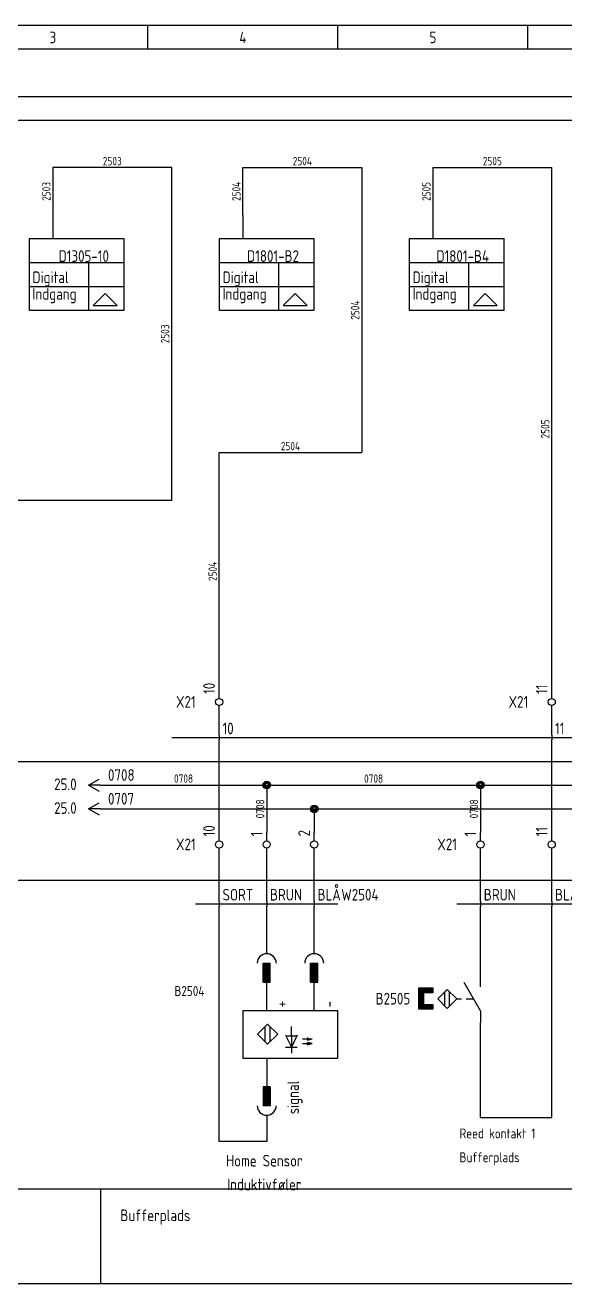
# Model space of a CAD drawing. Extents: x 10 to 410, y 10 to 275.
# Drawn here: x 144.2 to 257.8, y 10 to 275 of the extents above; entities that cross this region are included whole.
import ezdxf
from ezdxf.enums import TextEntityAlignment as Align

# ---------------------------------------------------------------- set-up
doc = ezdxf.new("R2010")
doc.units = 0
doc.linetypes.add('CADDY_SOLID', pattern=[0])
doc.layers.get('0').update_dxf_attribs({"linetype": 'CONTINUOUS'})
doc.layers.add('2', color=7, linetype='CONTINUOUS')
doc.styles.add('CADDY_VECTORFONT1P', font='isocp___.ttf', dxfattribs={"width": 0.9})

# ---------------------------------------------------------------- blocks, each defined once
blk = doc.blocks.new('BLK1')
at = {"linetype": 'CADDY_SOLID'}
for p, q in [((10, 275), (410, 275)), ((170, 270), (170, 275)), ((210, 270), (210, 275)), ((250, 270), (250, 275)), ((15, 270), (405, 270)), ((10, 30), (410, 30)), ((160, 30), (160, 10)), ((410, 10), (10, 10))]:
    blk.add_line(p, q, dxfattribs=at)
at = {"style": 'CADDY_VECTORFONT1P', "width": 0.9}
for s, p in [('3', (150, 271.2)), ('4', (190, 271.2)), ('5', (230, 271.2))]:
    blk.add_text(s, height=2.45, dxfattribs=at).set_placement(p, align=Align.CENTER)
blk.add_text('Bufferplads', height=2.45, dxfattribs=at).set_placement((164.2, 23.2))
blk = doc.blocks.new('BLK29')
at = {"linetype": 'CADDY_SOLID'}
for p, q in [((165, 230), (145, 230)), ((145, 230), (145, 215)), ((165, 215), (165, 230)), ((145, 215), (165, 215))]:
    blk.add_line(p, q, dxfattribs=at)
blk = doc.blocks.new('BLK30')
at = {"linetype": 'CADDY_SOLID'}
blk.add_line((150, 235), (150, 230), dxfattribs=at)
blk = doc.blocks.new('BLK28')
at = {"linetype": 'CADDY_SOLID'}
for p, q in [((145, 225), (165, 225)), ((157.5, 225), (157.5, 215)), ((145, 220), (165, 220)), ((161, 218.5), (158.5, 216)), ((163.5, 216), (161, 218.5)), ((158.5, 216), (163.5, 216))]:
    blk.add_line(p, q, dxfattribs=at)
for name in ['BLK30', 'BLK29']:
    blk.add_blockref(name, (0, 0, 1))
at = {"style": 'CADDY_VECTORFONT1P', "width": 0.9}
for s, p in [('Digital', (145.7, 220.7)), ('Indgang', (145.7, 217.2))]:
    blk.add_text(s, height=2.45, dxfattribs=at).set_placement(p)
blk.add_attdef('$TAG175000_00', (149.05, 233.4), '', height=2.45, rotation=90, dxfattribs=at)
for tag, p in [('$TAG160030', (146.8, 229.7)), ('$TAG160040', (146.8, 226.2)), ('$TAG175100', (161.8, 225.15)), ('$TAG175110', (144.3, 219.15)), ('$TAG175120', (144.3, 216.15)), ('$TAG160500', (144.3, 212.65))]:
    blk.add_attdef(tag, text='', height=2.45, dxfattribs=at).set_placement(p, align=Align.RIGHT)
at = {"style": 'CADDY_VECTORFONT1P', "width": 0.9, "flags": 1}
blk.add_attdef('$TAG160010', text='', height=2.45, dxfattribs=at).set_placement((140.96, 224.53), align=Align.RIGHT)
blk = doc.blocks.new('BLK32')
at = {"linetype": 'CADDY_SOLID'}
for p, q in [((245, 230), (225, 230)), ((225, 230), (225, 215)), ((245, 215), (245, 230)), ((225, 215), (245, 215))]:
    blk.add_line(p, q, dxfattribs=at)
blk = doc.blocks.new('BLK33')
at = {"linetype": 'CADDY_SOLID'}
blk.add_line((230, 235), (230, 230), dxfattribs=at)
blk = doc.blocks.new('BLK31')
at = {"linetype": 'CADDY_SOLID'}
for p, q in [((225, 225), (245, 225)), ((237.5, 225), (237.5, 215)), ((225, 220), (245, 220)), ((241, 218.5), (238.5, 216)), ((243.5, 216), (241, 218.5)), ((238.5, 216), (243.5, 216))]:
    blk.add_line(p, q, dxfattribs=at)
for name in ['BLK33', 'BLK32']:
    blk.add_blockref(name, (0, 0, 1))
at = {"style": 'CADDY_VECTORFONT1P', "width": 0.9}
for s, p in [('Digital', (225.7, 220.7)), ('Indgang', (225.7, 217.2))]:
    blk.add_text(s, height=2.45, dxfattribs=at).set_placement(p)
blk.add_attdef('$TAG175000_00', (229.05, 233.4), '', height=2.45, rotation=90, dxfattribs=at)
for tag, p in [('$TAG160030', (226.8, 229.7)), ('$TAG160040', (226.8, 226.2)), ('$TAG175100', (241.8, 225.15)), ('$TAG175110', (224.3, 219.15)), ('$TAG175120', (224.3, 216.15)), ('$TAG160500', (224.3, 212.65))]:
    blk.add_attdef(tag, text='', height=2.45, dxfattribs=at).set_placement(p, align=Align.RIGHT)
at = {"style": 'CADDY_VECTORFONT1P', "width": 0.9, "flags": 1}
blk.add_attdef('$TAG160010', text='', height=2.45, dxfattribs=at).set_placement((220.96, 224.53), align=Align.RIGHT)
blk = doc.blocks.new('BLK34')
at = {"linetype": 'CADDY_SOLID'}
for p, q in [((240, 103.25), (240, 105)), ((240, 100), (240, 101.75))]:
    blk.add_line(p, q, dxfattribs=at)
blk.add_circle((240, 102.5), 0.75, dxfattribs=at)
at = {"style": 'CADDY_VECTORFONT1P', "width": 0.9, "flags": 1}
blk.add_attdef('$TAG160410', (242.6, 104.2), '', height=2.45, rotation=90, dxfattribs=at)
at = {"layer": '2', "style": 'CADDY_VECTORFONT1P', "width": 0.9}
blk.add_attdef('$TAG160400', (239.1, 104.2), '', height=2.45, rotation=90, dxfattribs=at)
at = {"layer": '2', "style": 'CADDY_VECTORFONT1P', "width": 0.9, "flags": 1}
for tag, p in [('$TAG140020', (235.05, 108.3)), ('$TAG140050', (235.05, 104.8)), ('$TAG160030', (235.05, 97.8)), ('$TAG160040', (235.05, 92.8))]:
    blk.add_attdef(tag, text='', height=2.45, dxfattribs=at).set_placement(p, align=Align.RIGHT)
at = {"layer": '2', "style": 'CADDY_VECTORFONT1P', "width": 0.9}
blk.add_attdef('$TAG160010', text='', height=2.45, dxfattribs=at).set_placement((235.05, 101.3), align=Align.RIGHT)
blk = doc.blocks.new('BLK35')
at = {"linetype": 'CADDY_SOLID'}
for p, q in [((255, 103.25), (255, 105)), ((255, 100), (255, 101.75))]:
    blk.add_line(p, q, dxfattribs=at)
blk.add_circle((255, 102.5), 0.75, dxfattribs=at)
at = {"style": 'CADDY_VECTORFONT1P', "width": 0.9, "flags": 1}
blk.add_attdef('$TAG160410', (257.6, 104.2), '', height=2.45, rotation=90, dxfattribs=at)
at = {"layer": '2', "style": 'CADDY_VECTORFONT1P', "width": 0.9}
blk.add_attdef('$TAG160400', (254.1, 104.2), '', height=2.45, rotation=90, dxfattribs=at)
at = {"layer": '2', "style": 'CADDY_VECTORFONT1P', "width": 0.9, "flags": 1}
for tag, p in [('$TAG140020', (250.05, 108.3)), ('$TAG140050', (250.05, 104.8)), ('$TAG160010', (250.05, 101.3)), ('$TAG160030', (250.05, 97.8)), ('$TAG160040', (250.05, 92.8))]:
    blk.add_attdef(tag, text='', height=2.45, dxfattribs=at).set_placement(p, align=Align.RIGHT)
blk = doc.blocks.new('BLK36')
at = {"linetype": 'CADDY_SOLID'}
for p, q in [((240, 72.5), (240, 75)), ((227, 72.3), (230, 72.3)), ((227, 67.8), (227, 72.3)), ((230, 72.25), (227, 72.25)), ((227, 72.1), (230, 72.1)), ((230, 71.95), (227, 71.95)), ((227, 71.8), (230, 71.8)), ((230, 71.65), (227, 71.65)), ((230, 72.3), (230, 71.3)), ((231, 70), (233, 72)), ((233, 72), (235, 70)), ((240, 67.5), (236.58, 73.42)), ((227, 71.5), (230, 71.5)), ((230, 71.35), (227, 71.35)), ((227, 71.2), (228, 71.2)), ((228, 71.05), (227, 71.05)), ((227, 70.9), (228, 70.9)), ((228, 70.75), (227, 70.75)), ((227, 70.6), (228, 70.6)), ((228, 70.45), (227, 70.45)), ((227, 70.3), (228, 70.3)), ((228, 70.15), (227, 70.15)), ((227, 70), (228, 70)), ((228, 69.85), (227, 69.85)), ((227, 69.7), (228, 69.7)), ((228, 69.55), (227, 69.55)), ((227, 69.4), (228, 69.4)), ((228, 69.25), (227, 69.25)), ((227, 69.1), (228, 69.1)), ((228, 68.95), (227, 68.95)), ((230, 71.3), (228, 71.3)), ((228, 71.3), (228, 68.8)), ((233, 68), (231, 70)), ((232.5, 68.5), (232.5, 71.5)), ((235, 70), (233, 68)), ((233.5, 68.5), (233.5, 71.5)), ((235, 70), (236, 70)), ((237, 70), (238.56, 70)), ((227, 68.8), (228, 68.8)), ((230, 68.65), (227, 68.65)), ((227, 68.5), (230, 68.5)), ((230, 68.35), (227, 68.35)), ((227, 68.2), (230, 68.2)), ((230, 68.05), (227, 68.05)), ((227, 67.9), (230, 67.9)), ((230, 67.8), (227, 67.8)), ((228, 68.8), (230, 68.8)), ((230, 68.8), (230, 67.8)), ((240, 67.5), (240, 65))]:
    blk.add_line(p, q, dxfattribs=at)
at = {"style": 'CADDY_VECTORFONT1P', "width": 0.9, "flags": 1}
blk.add_attdef('$TAG175000_00', (239.05, 74.3), '', height=2.45, rotation=90, dxfattribs=at)
at = {"style": 'CADDY_VECTORFONT1P', "width": 0.9}
blk.add_attdef('$TAG160010', text='', height=2.45, dxfattribs=at).set_placement((225.2, 68.8), align=Align.RIGHT)
at = {"style": 'CADDY_VECTORFONT1P', "width": 0.9, "flags": 1}
for tag, p in [('$TAG160030', (225.2, 65.3)), ('$TAG160040', (225.2, 61.8))]:
    blk.add_attdef(tag, text='', height=2.45, dxfattribs=at).set_placement(p, align=Align.RIGHT)
blk.add_attdef('$TAG175000_01', text='', height=2.45, rotation=90, dxfattribs=at).set_placement((239.05, 65.9), align=Align.RIGHT)
blk = doc.blocks.new('BLK37')
at = {"linetype": 'CADDY_SOLID'}
for p, q in [((255, 133.25), (255, 135)), ((255, 130), (255, 131.75))]:
    blk.add_line(p, q, dxfattribs=at)
blk.add_circle((255, 132.5), 0.75, dxfattribs=at)
at = {"style": 'CADDY_VECTORFONT1P', "width": 0.9, "flags": 1}
blk.add_attdef('$TAG160410', (257.6, 134.2), '', height=2.45, rotation=90, dxfattribs=at)
at = {"layer": '2', "style": 'CADDY_VECTORFONT1P', "width": 0.9}
blk.add_attdef('$TAG160400', (254.1, 134.2), '', height=2.45, rotation=90, dxfattribs=at)
at = {"layer": '2', "style": 'CADDY_VECTORFONT1P', "width": 0.9, "flags": 1}
for tag, p in [('$TAG140020', (250.05, 138.3)), ('$TAG140050', (250.05, 134.8)), ('$TAG160030', (250.05, 127.8)), ('$TAG160040', (250.05, 122.8))]:
    blk.add_attdef(tag, text='', height=2.45, dxfattribs=at).set_placement(p, align=Align.RIGHT)
at = {"layer": '2', "style": 'CADDY_VECTORFONT1P', "width": 0.9}
blk.add_attdef('$TAG160010', text='', height=2.45, dxfattribs=at).set_placement((250.05, 131.3), align=Align.RIGHT)
blk = doc.blocks.new('BLK60')
at = {"linetype": 'CADDY_SOLID'}
for p, q in [((195, 79.5), (195, 85)), ((194.25, 77.5), (195.75, 77.5)), ((194.25, 73.5), (194.25, 77.5)), ((194.5, 73.5), (194.5, 77.5)), ((194.75, 73.5), (194.75, 77.5)), ((195, 67.5), (195, 77.5)), ((195.25, 73.5), (195.25, 77.5)), ((195.5, 73.5), (195.5, 77.5)), ((195.75, 73.5), (195.75, 77.5)), ((194.25, 73.5), (195.75, 73.5))]:
    blk.add_line(p, q, dxfattribs=at)
blk.add_lwpolyline([(197, 77.5), (196.96, 77.89), (196.85, 78.27), (196.66, 78.61), (196.41, 78.91), (196.11, 79.16), (195.77, 79.35), (195.39, 79.46), (195, 79.5), (194.61, 79.46), (194.23, 79.35), (193.89, 79.16), (193.59, 78.91), (193.34, 78.61), (193.15, 78.27), (193.04, 77.89), (193, 77.5)], dxfattribs=at)
at = {"style": 'CADDY_VECTORFONT1P', "width": 0.9}
blk.add_attdef('$TAG175000_00', (194.05, 80.4), '', height=2.45, rotation=90, dxfattribs=at)
at = {"style": 'CADDY_VECTORFONT1P', "width": 0.9, "flags": 1}
for tag, p in [('$TAG160010', (190.5, 76.3)), ('$TAG160040', (190.1, 69.3))]:
    blk.add_attdef(tag, text='', height=2.45, dxfattribs=at).set_placement(p, align=Align.RIGHT)
at = {"style": 'CADDY_VECTORFONT1P', "width": 0.9}
blk.add_attdef('$TAG160030', text='', height=2.45, dxfattribs=at).set_placement((190.1, 72.8), align=Align.RIGHT)
blk.add_attdef('$TAG175000_01', text='', height=2.45, rotation=90, dxfattribs=at).set_placement((194.05, 71.9), align=Align.RIGHT)
blk = doc.blocks.new('BLK61')
at = {"linetype": 'CADDY_SOLID'}
for p, q in [((205, 79.5), (205, 85)), ((204.25, 77.5), (205.75, 77.5)), ((204.25, 73.5), (204.25, 77.5)), ((204.5, 73.5), (204.5, 77.5)), ((204.75, 73.5), (204.75, 77.5)), ((205, 67.5), (205, 77.5)), ((205.25, 73.5), (205.25, 77.5)), ((205.5, 73.5), (205.5, 77.5)), ((205.75, 73.5), (205.75, 77.5)), ((204.25, 73.5), (205.75, 73.5))]:
    blk.add_line(p, q, dxfattribs=at)
blk.add_lwpolyline([(207, 77.5), (206.96, 77.89), (206.85, 78.27), (206.66, 78.61), (206.41, 78.91), (206.11, 79.16), (205.77, 79.35), (205.39, 79.46), (205, 79.5), (204.61, 79.46), (204.23, 79.35), (203.89, 79.16), (203.59, 78.91), (203.34, 78.61), (203.15, 78.27), (203.04, 77.89), (203, 77.5)], dxfattribs=at)
at = {"style": 'CADDY_VECTORFONT1P', "width": 0.9}
blk.add_attdef('$TAG175000_00', (204.05, 80.4), '', height=2.45, rotation=90, dxfattribs=at)
at = {"style": 'CADDY_VECTORFONT1P', "width": 0.9, "flags": 1}
for tag, p in [('$TAG160010', (200.5, 76.3)), ('$TAG160040', (200.1, 69.3))]:
    blk.add_attdef(tag, text='', height=2.45, dxfattribs=at).set_placement(p, align=Align.RIGHT)
at = {"style": 'CADDY_VECTORFONT1P', "width": 0.9}
blk.add_attdef('$TAG160030', text='', height=2.45, dxfattribs=at).set_placement((200.1, 72.8), align=Align.RIGHT)
blk.add_attdef('$TAG175000_01', text='', height=2.45, rotation=90, dxfattribs=at).set_placement((204.05, 71.9), align=Align.RIGHT)
blk = doc.blocks.new('BLK62')
at = {"linetype": 'CADDY_SOLID'}
for p, q in [((195, 57.5), (195, 47.5)), ((194.25, 51.5), (194.25, 47.5)), ((195.75, 51.5), (194.25, 51.5)), ((194.5, 51.5), (194.5, 47.5)), ((194.75, 51.5), (194.75, 47.5)), ((195.25, 51.5), (195.25, 47.5)), ((195.5, 51.5), (195.5, 47.5)), ((195.75, 51.5), (195.75, 47.5)), ((195.75, 47.5), (194.25, 47.5)), ((195, 45.5), (195, 40))]:
    blk.add_line(p, q, dxfattribs=at)
blk.add_lwpolyline([(193, 47.5), (193.04, 47.11), (193.15, 46.73), (193.34, 46.39), (193.59, 46.09), (193.89, 45.84), (194.23, 45.65), (194.61, 45.54), (195, 45.5), (195.39, 45.54), (195.77, 45.65), (196.11, 45.84), (196.41, 46.09), (196.66, 46.39), (196.85, 46.73), (196.96, 47.11), (197, 47.5)], dxfattribs=at)
at = {"style": 'CADDY_VECTORFONT1P', "width": 0.9}
blk.add_attdef('$TAG175000_00', (194.05, 52.4), '', height=2.45, rotation=90, dxfattribs=at)
at = {"style": 'CADDY_VECTORFONT1P', "width": 0.9, "flags": 1}
for tag, p in [('$TAG160010', (190.5, 46.3)), ('$TAG160040', (190.1, 39.3))]:
    blk.add_attdef(tag, text='', height=2.45, dxfattribs=at).set_placement(p, align=Align.RIGHT)
at = {"style": 'CADDY_VECTORFONT1P', "width": 0.9}
blk.add_attdef('$TAG160030', text='', height=2.45, dxfattribs=at).set_placement((190.1, 42.8), align=Align.RIGHT)
blk.add_attdef('$TAG175000_01', text='', height=2.45, rotation=90, dxfattribs=at).set_placement((194.05, 43.9), align=Align.RIGHT)
blk = doc.blocks.new('BLK59')
at = {"linetype": 'CADDY_SOLID'}
for p, q in [((190, 67.5), (190, 57.5)), ((210, 67.5), (190, 67.5)), ((210, 57.5), (210, 67.5)), ((195.2, 64.7), (193.08, 62.58)), ((194.7, 60.96), (194.7, 64.2)), ((195.2, 64.7), (197.32, 62.58)), ((195.7, 60.96), (195.7, 64.2)), ((200.2, 62.33), (200.2, 64.2)), ((193.08, 62.58), (195.2, 60.46)), ((195.2, 60.46), (197.32, 62.58)), ((198.95, 62.33), (200.2, 59.83)), ((199, 62.2), (201.4, 62.2)), ((201.45, 62.33), (200.2, 59.83)), ((200.2, 62.33), (200.2, 59.83)), ((202.57, 61.58), (204.57, 61.58)), ((203.57, 61.33), (204.57, 61.58)), ((203.57, 61.83), (203.57, 61.33)), ((198.95, 59.83), (201.45, 59.83)), ((200.2, 59.83), (200.2, 58.58)), ((202.57, 60.58), (204.57, 60.58)), ((204.57, 60.58), (203.57, 60.83)), ((203.57, 60.33), (203.57, 60.83)), ((203.57, 60.33), (204.57, 60.58)), ((190, 57.5), (210, 57.5))]:
    blk.add_line(p, q, dxfattribs=at)
for name in ['BLK60', 'BLK61', 'BLK62']:
    blk.add_blockref(name, (0, 0, 1))
at = {"style": 'CADDY_VECTORFONT1P', "width": 0.9}
for s, p in [('+', (199.3, 68.2)), ('-', (209.3, 68.2)), ('signal', (201.8, 45.7))]:
    blk.add_text(s, height=2.45, rotation=90, dxfattribs=at).set_placement(p)
blk = doc.blocks.new('BLK63')
at = {"linetype": 'CADDY_SOLID'}
for p, q in [((195, 103.25), (195, 105)), ((195, 100), (195, 101.75))]:
    blk.add_line(p, q, dxfattribs=at)
blk.add_circle((195, 102.5), 0.75, dxfattribs=at)
at = {"style": 'CADDY_VECTORFONT1P', "width": 0.9, "flags": 1}
blk.add_attdef('$TAG160410', (197.6, 104.2), '', height=2.45, rotation=90, dxfattribs=at)
at = {"layer": '2', "style": 'CADDY_VECTORFONT1P', "width": 0.9}
blk.add_attdef('$TAG160400', (194.1, 104.2), '', height=2.45, rotation=90, dxfattribs=at)
at = {"layer": '2', "style": 'CADDY_VECTORFONT1P', "width": 0.9, "flags": 1}
for tag, p in [('$TAG140020', (190.05, 108.3)), ('$TAG140050', (190.05, 104.8)), ('$TAG160010', (190.05, 101.3)), ('$TAG160030', (190.05, 97.8)), ('$TAG160040', (190.05, 92.8))]:
    blk.add_attdef(tag, text='', height=2.45, dxfattribs=at).set_placement(p, align=Align.RIGHT)
blk = doc.blocks.new('BLK64')
at = {"linetype": 'CADDY_SOLID'}
for p, q in [((205, 103.25), (205, 105)), ((205, 100), (205, 101.75))]:
    blk.add_line(p, q, dxfattribs=at)
blk.add_circle((205, 102.5), 0.75, dxfattribs=at)
at = {"style": 'CADDY_VECTORFONT1P', "width": 0.9, "flags": 1}
blk.add_attdef('$TAG160410', (207.6, 104.2), '', height=2.45, rotation=90, dxfattribs=at)
at = {"layer": '2', "style": 'CADDY_VECTORFONT1P', "width": 0.9}
blk.add_attdef('$TAG160400', (204.1, 104.2), '', height=2.45, rotation=90, dxfattribs=at)
at = {"layer": '2', "style": 'CADDY_VECTORFONT1P', "width": 0.9, "flags": 1}
for tag, p in [('$TAG140020', (200.05, 108.3)), ('$TAG140050', (200.05, 104.8)), ('$TAG160010', (200.05, 101.3)), ('$TAG160030', (200.05, 97.8)), ('$TAG160040', (200.05, 92.8))]:
    blk.add_attdef(tag, text='', height=2.45, dxfattribs=at).set_placement(p, align=Align.RIGHT)
blk = doc.blocks.new('BLK66')
at = {"linetype": 'CADDY_SOLID'}
for p, q in [((205, 230), (185, 230)), ((185, 230), (185, 215)), ((205, 215), (205, 230)), ((185, 215), (205, 215))]:
    blk.add_line(p, q, dxfattribs=at)
blk = doc.blocks.new('BLK67')
at = {"linetype": 'CADDY_SOLID'}
blk.add_line((190, 235), (190, 230), dxfattribs=at)
blk = doc.blocks.new('BLK65')
at = {"linetype": 'CADDY_SOLID'}
for p, q in [((185, 225), (205, 225)), ((197.5, 225), (197.5, 215)), ((185, 220), (205, 220)), ((201, 218.5), (198.5, 216)), ((203.5, 216), (201, 218.5)), ((198.5, 216), (203.5, 216))]:
    blk.add_line(p, q, dxfattribs=at)
for name in ['BLK67', 'BLK66']:
    blk.add_blockref(name, (0, 0, 1))
at = {"style": 'CADDY_VECTORFONT1P', "width": 0.9}
for s, p in [('Digital', (185.7, 220.7)), ('Indgang', (185.7, 217.2))]:
    blk.add_text(s, height=2.45, dxfattribs=at).set_placement(p)
blk.add_attdef('$TAG175000_00', (189.05, 233.4), '', height=2.45, rotation=90, dxfattribs=at)
for tag, p in [('$TAG160030', (186.8, 229.7)), ('$TAG160040', (186.8, 226.2)), ('$TAG175100', (201.8, 225.15)), ('$TAG175110', (184.3, 219.15)), ('$TAG175120', (184.3, 216.15)), ('$TAG160500', (184.3, 212.65))]:
    blk.add_attdef(tag, text='', height=2.45, dxfattribs=at).set_placement(p, align=Align.RIGHT)
at = {"style": 'CADDY_VECTORFONT1P', "width": 0.9, "flags": 1}
blk.add_attdef('$TAG160010', text='', height=2.45, dxfattribs=at).set_placement((180.96, 224.53), align=Align.RIGHT)
blk = doc.blocks.new('BLK68')
at = {"linetype": 'CADDY_SOLID'}
for p, q in [((185, 103.25), (185, 105)), ((185, 100), (185, 101.75))]:
    blk.add_line(p, q, dxfattribs=at)
blk.add_circle((185, 102.5), 0.75, dxfattribs=at)
at = {"style": 'CADDY_VECTORFONT1P', "width": 0.9, "flags": 1}
blk.add_attdef('$TAG160410', (187.6, 104.2), '', height=2.45, rotation=90, dxfattribs=at)
at = {"layer": '2', "style": 'CADDY_VECTORFONT1P', "width": 0.9}
blk.add_attdef('$TAG160400', (184.1, 104.2), '', height=2.45, rotation=90, dxfattribs=at)
at = {"layer": '2', "style": 'CADDY_VECTORFONT1P', "width": 0.9, "flags": 1}
for tag, p in [('$TAG140020', (180.05, 108.3)), ('$TAG140050', (180.05, 104.8)), ('$TAG160030', (180.05, 97.8)), ('$TAG160040', (180.05, 92.8))]:
    blk.add_attdef(tag, text='', height=2.45, dxfattribs=at).set_placement(p, align=Align.RIGHT)
at = {"layer": '2', "style": 'CADDY_VECTORFONT1P', "width": 0.9}
blk.add_attdef('$TAG160010', text='', height=2.45, dxfattribs=at).set_placement((180.05, 101.3), align=Align.RIGHT)
blk = doc.blocks.new('BLK69')
at = {"linetype": 'CADDY_SOLID'}
for p, q in [((185, 133.25), (185, 135)), ((185, 130), (185, 131.75))]:
    blk.add_line(p, q, dxfattribs=at)
blk.add_circle((185, 132.5), 0.75, dxfattribs=at)
at = {"style": 'CADDY_VECTORFONT1P', "width": 0.9, "flags": 1}
blk.add_attdef('$TAG160410', (187.6, 134.2), '', height=2.45, rotation=90, dxfattribs=at)
at = {"layer": '2', "style": 'CADDY_VECTORFONT1P', "width": 0.9}
blk.add_attdef('$TAG160400', (184.1, 134.2), '', height=2.45, rotation=90, dxfattribs=at)
at = {"layer": '2', "style": 'CADDY_VECTORFONT1P', "width": 0.9, "flags": 1}
for tag, p in [('$TAG140020', (180.05, 138.3)), ('$TAG140050', (180.05, 134.8)), ('$TAG160030', (180.05, 127.8)), ('$TAG160040', (180.05, 122.8))]:
    blk.add_attdef(tag, text='', height=2.45, dxfattribs=at).set_placement(p, align=Align.RIGHT)
at = {"layer": '2', "style": 'CADDY_VECTORFONT1P', "width": 0.9}
blk.add_attdef('$TAG160010', text='', height=2.45, dxfattribs=at).set_placement((180.05, 131.3), align=Align.RIGHT)
blk = doc.blocks.new('BLK70')
at = {"linetype": 'CADDY_SOLID'}
for p, q in [((157.5, 115), (159.75, 116.25)), ((157.5, 115), (159.75, 113.75)), ((160, 115), (157.5, 115))]:
    blk.add_line(p, q, dxfattribs=at)
at = {"style": 'CADDY_VECTORFONT1P', "width": 0.9}
blk.add_attdef('$TAG160010', (161.6, 115.9), '', height=2.45, dxfattribs=at)
blk.add_attdef('$TAG160500', text='', height=2.45, dxfattribs=at).set_placement((155, 113.95), align=Align.RIGHT)
blk = doc.blocks.new('BLK71')
at = {"linetype": 'CADDY_SOLID'}
for p, q in [((157.5, 110), (159.75, 111.25)), ((157.5, 110), (159.75, 108.75)), ((160, 110), (157.5, 110))]:
    blk.add_line(p, q, dxfattribs=at)
at = {"style": 'CADDY_VECTORFONT1P', "width": 0.9}
blk.add_attdef('$TAG160500', text='', height=2.45, dxfattribs=at).set_placement((155, 108.95), align=Align.RIGHT)
blk.add_attdef('$TAG160010', (161.6, 110.9), '', height=2.45, dxfattribs=at)
blk = doc.blocks.new('BLK77')
at = {"linetype": 'CADDY_SOLID'}
blk.add_line((185, 125.5), (185, 124.5), dxfattribs=at)
at = {"style": 'CADDY_VECTORFONT1P', "width": 0.9}
blk.add_attdef('$TAG160210', (185.7, 125.7), '', height=2.45, dxfattribs=at)
at = {"style": 'CADDY_VECTORFONT1P', "width": 0.9, "flags": 1}
for tag, p in [('$TAG160010', (385.7, 125.7)), ('$TAG160220', (185.7, 120.7)), ('$TAG160030', (385.7, 120.7)), ('$TAG160230', (185.7, 115.7)), ('$TAG160200', (385.7, 115.7)), ('$TAG160040', (385.7, 110.7)), ('$TAG160101', (385.7, 105.7))]:
    blk.add_attdef(tag, p, '', height=2.45, dxfattribs=at)
blk = doc.blocks.new('BLK78')
at = {"linetype": 'CADDY_SOLID'}
blk.add_line((255, 125.5), (255, 124.5), dxfattribs=at)
at = {"style": 'CADDY_VECTORFONT1P', "width": 0.9}
blk.add_attdef('$TAG160210', (255.7, 125.7), '', height=2.45, dxfattribs=at)
at = {"style": 'CADDY_VECTORFONT1P', "width": 0.9, "flags": 1}
for tag, p in [('$TAG160010', (385.7, 125.7)), ('$TAG160220', (255.7, 120.7)), ('$TAG160030', (385.7, 120.7)), ('$TAG160230', (255.7, 115.7)), ('$TAG160200', (385.7, 115.7)), ('$TAG160040', (385.7, 110.7)), ('$TAG160101', (385.7, 105.7))]:
    blk.add_attdef(tag, p, '', height=2.45, dxfattribs=at)
blk = doc.blocks.new('BLK88')
at = {"linetype": 'CADDY_SOLID'}
blk.add_line((185, 90.5), (185, 89.5), dxfattribs=at)
at = {"style": 'CADDY_VECTORFONT1P', "width": 0.9}
for tag, p in [('$TAG160210', (185.7, 90.7)), ('$TAG160010', (210.7, 90.7))]:
    blk.add_attdef(tag, p, '', height=2.45, dxfattribs=at)
at = {"style": 'CADDY_VECTORFONT1P', "width": 0.9, "flags": 1}
for tag, p in [('$TAG160220', (185.7, 85.7)), ('$TAG160030', (210.7, 85.7)), ('$TAG160230', (185.7, 80.7)), ('$TAG160200', (210.7, 80.7)), ('$TAG160040', (210.7, 75.7)), ('$TAG160101', (210.7, 70.7))]:
    blk.add_attdef(tag, p, '', height=2.45, dxfattribs=at)
blk = doc.blocks.new('BLK89')
at = {"linetype": 'CADDY_SOLID'}
blk.add_line((195, 90.5), (195, 89.5), dxfattribs=at)
at = {"style": 'CADDY_VECTORFONT1P', "width": 0.9}
blk.add_attdef('$TAG160210', (195.7, 90.7), '', height=2.45, dxfattribs=at)
at = {"style": 'CADDY_VECTORFONT1P', "width": 0.9, "flags": 1}
for tag, p in [('$TAG160010', (210.7, 90.7)), ('$TAG160220', (195.7, 85.7)), ('$TAG160030', (210.7, 85.7)), ('$TAG160230', (195.7, 80.7)), ('$TAG160200', (210.7, 80.7)), ('$TAG160040', (210.7, 75.7)), ('$TAG160101', (210.7, 70.7))]:
    blk.add_attdef(tag, p, '', height=2.45, dxfattribs=at)
blk = doc.blocks.new('BLK90')
at = {"linetype": 'CADDY_SOLID'}
blk.add_line((205, 90.5), (205, 89.5), dxfattribs=at)
at = {"style": 'CADDY_VECTORFONT1P', "width": 0.9}
for tag, p in [('$TAG160210', (205.7, 90.7)), ('$TAG160010', (210.7, 90.7)), ('$TAG160030', (210.7, 85.7)), ('$TAG160200', (210.7, 80.7))]:
    blk.add_attdef(tag, p, '', height=2.45, dxfattribs=at)
at = {"style": 'CADDY_VECTORFONT1P', "width": 0.9, "flags": 1}
for tag, p in [('$TAG160220', (205.7, 85.7)), ('$TAG160230', (205.7, 80.7)), ('$TAG160040', (210.7, 75.7)), ('$TAG160101', (210.7, 70.7))]:
    blk.add_attdef(tag, p, '', height=2.45, dxfattribs=at)
blk = doc.blocks.new('BLK91')
at = {"linetype": 'CADDY_SOLID'}
blk.add_line((240, 90.5), (240, 89.5), dxfattribs=at)
at = {"style": 'CADDY_VECTORFONT1P', "width": 0.9}
for tag, p in [('$TAG160210', (240.7, 90.7)), ('$TAG160010', (260.7, 90.7))]:
    blk.add_attdef(tag, p, '', height=2.45, dxfattribs=at)
at = {"style": 'CADDY_VECTORFONT1P', "width": 0.9, "flags": 1}
for tag, p in [('$TAG160220', (240.7, 85.7)), ('$TAG160030', (260.7, 85.7)), ('$TAG160230', (240.7, 80.7)), ('$TAG160200', (260.7, 80.7)), ('$TAG160040', (260.7, 75.7)), ('$TAG160101', (260.7, 70.7))]:
    blk.add_attdef(tag, p, '', height=2.45, dxfattribs=at)
blk = doc.blocks.new('BLK92')
at = {"linetype": 'CADDY_SOLID'}
blk.add_line((255, 90.5), (255, 89.5), dxfattribs=at)
at = {"style": 'CADDY_VECTORFONT1P', "width": 0.9}
for tag, p in [('$TAG160210', (255.7, 90.7)), ('$TAG160010', (260.7, 90.7))]:
    blk.add_attdef(tag, p, '', height=2.45, dxfattribs=at)
at = {"style": 'CADDY_VECTORFONT1P', "width": 0.9, "flags": 1}
for tag, p in [('$TAG160220', (255.7, 85.7)), ('$TAG160030', (260.7, 85.7)), ('$TAG160230', (255.7, 80.7)), ('$TAG160200', (260.7, 80.7)), ('$TAG160040', (260.7, 75.7)), ('$TAG160101', (260.7, 70.7))]:
    blk.add_attdef(tag, p, '', height=2.45, dxfattribs=at)

msp = doc.modelspace()

# ---------------------------------------------------------------- linework, layer by layer
at = {"linetype": 'CADDY_SOLID'}
for p, q in [((50, 260), (392.5, 260)), ((45, 255), (392.5, 255)), ((175, 245), (150, 245)), ((150, 245), (150, 235)), ((175, 175), (175, 245)), ((190, 235), (190, 245)), ((190, 245), (215, 245)), ((215, 245), (215, 185)), ((230, 245), (230, 235)), ((230, 245), (255, 245)), ((255, 135), (255, 245)), ((185, 185), (215, 185)), ((185, 135), (185, 185)), ((65, 175), (175, 175)), ((185, 125.5), (185, 130)), ((255, 125.5), (255, 130)), ((175, 125), (385, 125)), ((185, 105), (185, 124.5)), ((255, 105), (255, 124.5)), ((50, 120), (350, 120)), ((160, 115), (195, 115)), ((195, 115), (195, 105)), ((195, 115), (240, 115)), ((240, 115), (240, 105)), ((240, 115), (280, 115)), ((160, 110), (205, 110)), ((205, 110), (205, 105)), ((205, 110), (385, 110)), ((185, 94.5), (185, 100)), ((195, 90.5), (195, 100)), ((205, 90.5), (205, 100)), ((240, 90.5), (240, 100)), ((255, 90.5), (255, 100)), ((50, 95), (350, 95)), ((185, 94.5), (185, 94.5)), ((185, 90.5), (185, 94.5)), ((180, 90), (210, 90)), ((185, 40), (185, 89.5)), ((195, 85), (195, 89.5)), ((205, 85), (205, 89.5)), ((235, 90), (260, 90)), ((240, 75), (240, 89.5)), ((255, 45), (255, 89.5)), ((240, 45), (240, 65)), ((240, 45), (255, 45)), ((195, 40), (185, 40))]:
    msp.add_line(p, q, dxfattribs=at)
for centre, radius in [((195, 115), 0.8), ((195, 115), 0.6), ((195, 115), 0.4), ((240, 115), 0.8), ((240, 115), 0.6), ((240, 115), 0.4), ((205, 110), 0.8), ((205, 110), 0.6), ((205, 110), 0.4)]:
    msp.add_circle(centre, radius)

# ---------------------------------------------------------------- block references
for name in ['BLK1', 'BLK59']:
    msp.add_blockref(name, (0, 0, 1))
ref = msp.add_blockref('BLK28', (0, 0, 1))
ref.add_attrib('$TAG175100', 'D1305-10', dxfattribs={"height": 2.45, "style": 'CADDY_VECTORFONT1P', "width": 0.9}).set_placement((161.8, 225.15), align=Align.RIGHT)
ref = msp.add_blockref('BLK65', (0, 0, 1))
ref.add_attrib('$TAG175100', 'D1801-B2', dxfattribs={"height": 2.45, "style": 'CADDY_VECTORFONT1P', "width": 0.9}).set_placement((201.8, 225.15), align=Align.RIGHT)
ref = msp.add_blockref('BLK31', (0, 0, 1))
ref.add_attrib('$TAG175100', 'D1801-B4', dxfattribs={"height": 2.45, "style": 'CADDY_VECTORFONT1P', "width": 0.9}).set_placement((241.8, 225.15), align=Align.RIGHT)
ref = msp.add_blockref('BLK69', (0, 0, 1))
ref.add_attrib('$TAG160010', 'X21', dxfattribs={"layer": '2', "height": 2.45, "style": 'CADDY_VECTORFONT1P', "width": 0.9}).set_placement((180.05, 131.3), align=Align.RIGHT)
ref.add_attrib('$TAG160400', '10', (184.1, 134.2), dxfattribs={"layer": '2', "height": 2.45, "rotation": 90, "style": 'CADDY_VECTORFONT1P', "width": 0.9})
ref = msp.add_blockref('BLK37', (0, 0, 1))
ref.add_attrib('$TAG160010', 'X21', dxfattribs={"layer": '2', "height": 2.45, "style": 'CADDY_VECTORFONT1P', "width": 0.9}).set_placement((250.05, 131.3), align=Align.RIGHT)
ref.add_attrib('$TAG160400', '11', (254.1, 134.2), dxfattribs={"layer": '2', "height": 2.45, "rotation": 90, "style": 'CADDY_VECTORFONT1P', "width": 0.9})
ref = msp.add_blockref('BLK77', (0, 0, 1))
ref.add_attrib('$TAG160210', '10', (185.7, 125.7), dxfattribs={"height": 2.45, "style": 'CADDY_VECTORFONT1P', "width": 0.9})
ref = msp.add_blockref('BLK78', (0, 0, 1))
ref.add_attrib('$TAG160210', '11', (255.7, 125.7), dxfattribs={"height": 2.45, "style": 'CADDY_VECTORFONT1P', "width": 0.9})
ref = msp.add_blockref('BLK70', (0, 0, 1))
ref.add_attrib('$TAG160010', '0708', (161.6, 115.9), dxfattribs={"height": 2.45, "style": 'CADDY_VECTORFONT1P', "width": 0.9})
ref.add_attrib('$TAG160500', '25.0', dxfattribs={"height": 2.45, "style": 'CADDY_VECTORFONT1P', "width": 0.9}).set_placement((155, 113.95), align=Align.RIGHT)
ref = msp.add_blockref('BLK71', (0, 0, 1))
ref.add_attrib('$TAG160010', '0707', (161.6, 110.9), dxfattribs={"height": 2.45, "style": 'CADDY_VECTORFONT1P', "width": 0.9})
ref.add_attrib('$TAG160500', '25.0', dxfattribs={"height": 2.45, "style": 'CADDY_VECTORFONT1P', "width": 0.9}).set_placement((155, 108.95), align=Align.RIGHT)
ref = msp.add_blockref('BLK68', (0, 0, 1))
ref.add_attrib('$TAG160010', 'X21', dxfattribs={"layer": '2', "height": 2.45, "style": 'CADDY_VECTORFONT1P', "width": 0.9}).set_placement((180.05, 101.3), align=Align.RIGHT)
ref.add_attrib('$TAG160400', '10', (184.1, 104.2), dxfattribs={"layer": '2', "height": 2.45, "rotation": 90, "style": 'CADDY_VECTORFONT1P', "width": 0.9})
ref = msp.add_blockref('BLK63', (0, 0, 1))
ref.add_attrib('$TAG160400', '1', (194.1, 104.2), dxfattribs={"layer": '2', "height": 2.45, "rotation": 90, "style": 'CADDY_VECTORFONT1P', "width": 0.9})
ref = msp.add_blockref('BLK64', (0, 0, 1))
ref.add_attrib('$TAG160400', '2', (204.1, 104.2), dxfattribs={"layer": '2', "height": 2.45, "rotation": 90, "style": 'CADDY_VECTORFONT1P', "width": 0.9})
ref = msp.add_blockref('BLK34', (0, 0, 1))
ref.add_attrib('$TAG160010', 'X21', dxfattribs={"layer": '2', "height": 2.45, "style": 'CADDY_VECTORFONT1P', "width": 0.9}).set_placement((235.05, 101.3), align=Align.RIGHT)
ref.add_attrib('$TAG160400', '1', (239.1, 104.2), dxfattribs={"layer": '2', "height": 2.45, "rotation": 90, "style": 'CADDY_VECTORFONT1P', "width": 0.9})
ref = msp.add_blockref('BLK35', (0, 0, 1))
ref.add_attrib('$TAG160400', '11', (254.1, 104.2), dxfattribs={"layer": '2', "height": 2.45, "rotation": 90, "style": 'CADDY_VECTORFONT1P', "width": 0.9})
ref = msp.add_blockref('BLK88', (0, 0, 1))
ref.add_attrib('$TAG160010', 'W2504', (210.7, 90.7), dxfattribs={"height": 2.45, "style": 'CADDY_VECTORFONT1P', "width": 0.9})
ref.add_attrib('$TAG160210', 'SORT', (185.7, 90.7), dxfattribs={"height": 2.45, "style": 'CADDY_VECTORFONT1P', "width": 0.9})
ref = msp.add_blockref('BLK89', (0, 0, 1))
ref.add_attrib('$TAG160210', 'BRUN', (195.7, 90.7), dxfattribs={"height": 2.45, "style": 'CADDY_VECTORFONT1P', "width": 0.9})
ref = msp.add_blockref('BLK90', (0, 0, 1))
ref.add_attrib('$TAG160010', 'W2504', (210.7, 90.7), dxfattribs={"height": 2.45, "style": 'CADDY_VECTORFONT1P', "width": 0.9})
ref.add_attrib('$TAG160210', 'BLÅ', (205.7, 90.7), dxfattribs={"height": 2.45, "style": 'CADDY_VECTORFONT1P', "width": 0.9})
ref = msp.add_blockref('BLK91', (0, 0, 1))
ref.add_attrib('$TAG160010', 'W2505', (260.7, 90.7), dxfattribs={"height": 2.45, "style": 'CADDY_VECTORFONT1P', "width": 0.9})
ref.add_attrib('$TAG160210', 'BRUN', (240.7, 90.7), dxfattribs={"height": 2.45, "style": 'CADDY_VECTORFONT1P', "width": 0.9})
ref = msp.add_blockref('BLK92', (0, 0, 1))
ref.add_attrib('$TAG160010', 'W2505', (260.7, 90.7), dxfattribs={"height": 2.45, "style": 'CADDY_VECTORFONT1P', "width": 0.9})
ref.add_attrib('$TAG160210', 'BLÅ', (255.7, 90.7), dxfattribs={"height": 2.45, "style": 'CADDY_VECTORFONT1P', "width": 0.9})
ref = msp.add_blockref('BLK36', (0, 0, 1))
ref.add_attrib('$TAG160010', 'B2505', dxfattribs={"height": 2.45, "style": 'CADDY_VECTORFONT1P', "width": 0.9}).set_placement((225.2, 68.8), align=Align.RIGHT)

# ---------------------------------------------------------------- texts
at = {"style": 'CADDY_VECTORFONT1P', "width": 0.9}
for s, height, p in [('2503', 1.75, (162.5, 245.5)), ('2504', 1.75, (202.5, 245.5)), ('2505', 1.75, (242.5, 245.5)), ('2504', 1.75, (200, 185.5)), ('0708', 1.75, (177.5, 115.5)), ('0708', 1.75, (217.5, 115.5)), ('Home Sensor', 2.45, (194.5, 34.7)), ('Induktivføler', 2.45, (194.5, 29.7))]:
    msp.add_text(s, height=height, dxfattribs=at).set_placement(p, align=Align.CENTER)
for s, p in [('2503', (149.5, 240)), ('2504', (189.5, 240)), ('2505', (229.5, 240)), ('2504', (214.5, 215)), ('2503', (174.5, 210)), ('2505', (254.5, 190)), ('2504', (184.5, 160)), ('0708', (194.5, 110)), ('0708', (239.5, 110))]:
    msp.add_text(s, height=1.75, rotation=90, dxfattribs=at).set_placement(p, align=Align.CENTER)
for s, p in [('B2504', (175.6, 70.6)), ('Reed kontakt 1', (235.6, 40.6)), ('Bufferplads ', (235.6, 35.6))]:
    msp.add_text(s, height=2.1, dxfattribs=at).set_placement(p)

doc.saveas('drawing.dxf')
